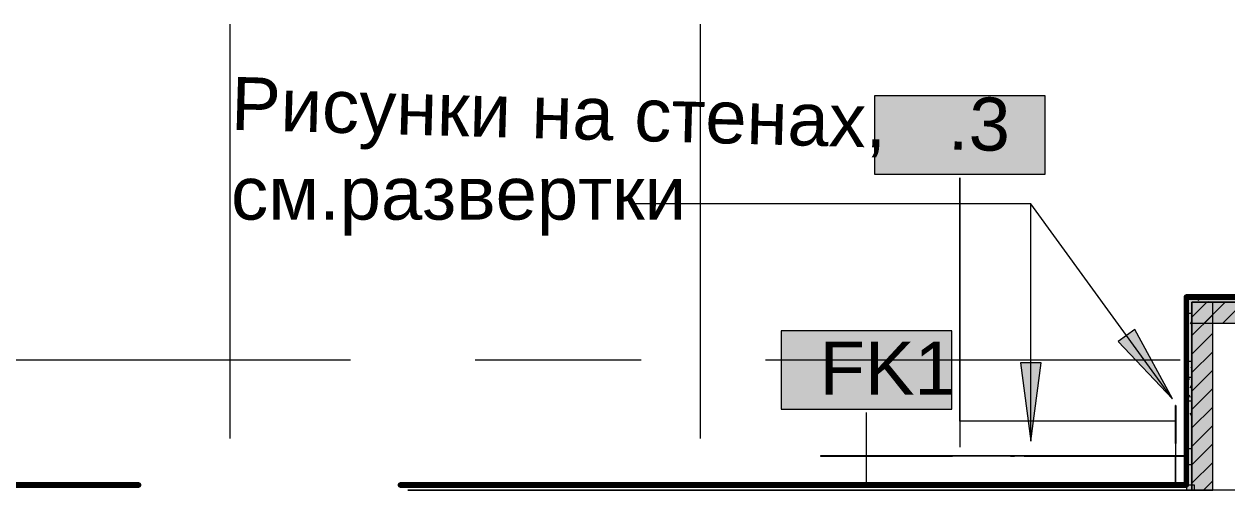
# Model space of a CAD drawing. Header units: millimetres. Extents: x -3817 to 677485, y -22715 to 103890.
# Drawn here: x 644147 to 648750, y 12496 to 14262 of the extents above; entities that cross this region are included whole.
import ezdxf

# ---------------------------------------------------------------- set-up
doc = ezdxf.new("R2010")
doc.units = ezdxf.units.MM
doc.layers.add('PDF _Геометрия', color=7, linetype='Continuous', true_color=0x1d1d1d)
doc.layers.add('PDF _Сплошная заливка', color=7, linetype='Continuous', true_color=0xffffff)
doc.layers.add('PDF _Текст', color=7, linetype='Continuous')
doc.styles.add('PDF GOST-Common', font='arial.ttf')

msp = doc.modelspace()

# ---------------------------------------------------------------- hatches: boundary and pattern name
at = {"layer": 'PDF _Сплошная заливка', "transparency": 33554559}
for points in [[(648595.5, 12475.9), (648615.5, 12475.9), (648615.5, 13215.9), (648595.5, 13215.9), (648595.5, 12495.9)], [(648615.5, 12475.9), (648695.5, 12475.9), (648695.5, 13195.9), (648615.5, 13195.9), (648615.5, 12712)]]:
    msp.add_hatch(color=256, dxfattribs=at).paths.add_polyline_path(points)
h = msp.add_hatch(color=256, dxfattribs=at)
h.paths.add_polyline_path([(650575.5, 13195.9), (650575.5, 13215.9), (649495.6, 13215.9), (649495.6, 13195.9)], flags=0)
h.paths.add_polyline_path([(648776.4, 13195.9), (648795.6, 13195.9), (648795.6, 13215.9), (648615.5, 13215.9), (648615.5, 13195.9)], flags=0)

# ---------------------------------------------------------------- linework, layer by layer
at = {"layer": 'PDF _Геометрия', "color": 253, "lineweight": 9, "true_color": 0xaaaaaa}
for points in [[(644935.5, 12674), (644935.5, 14261.5)], [(646735.5, 12674), (646735.5, 14261.5)], [(643808.9, 12975.9), (645396.4, 12975.9)], [(645872.7, 12975.9), (646507.7, 12975.9)], [(646983.9, 12975.9), (648571.4, 12975.9)]]:
    msp.add_lwpolyline(points, dxfattribs=at)
at = {"layer": 'PDF _Геометрия', "color": 7, "lineweight": 9}
for points in [[(648053.9, 13986.1), (647400.7, 13986.1), (647400.7, 13686.1), (648053.9, 13686.1)], [(648615.5, 13195.9), (648795.6, 13195.9)], [(647697.6, 13087), (647044.4, 13087), (647044.4, 12787), (647697.6, 12787)]]:
    msp.add_lwpolyline(points, close=True, dxfattribs=at)
for points in [[(648554, 12740.9), (647727.3, 12740.9), (647727.3, 13672.2), (647727.3, 12640.3)], [(647371, 12496.4), (647371, 12773.1)], [(648594.5, 12606.6), (648594.5, 12607.6)], [(648553.5, 12497.9), (648554.5, 12497.9)], [(648594.5, 12496.9), (648594.5, 12497.9)]]:
    msp.add_lwpolyline(points, dxfattribs=at)
at = {"layer": 'PDF _Геометрия', "color": 250, "lineweight": 9, "true_color": 0x3c3c3c}
for points in [[(648541.6, 12826), (647999.2, 13572.4), (647584.4, 13572.4), (646462.9, 13572.4)], [(647999.2, 12663.5), (647999.2, 13572.4), (647584.4, 13572.4)]]:
    msp.add_lwpolyline(points, dxfattribs=at)
at = {"layer": 'PDF _Геометрия', "color": 231, "lineweight": 70, "true_color": 0xff80c0}
for points in [[(648595.5, 12496.9), (645585.5, 12496.9), (645585.5, 12495.9), (648595.5, 12495.9), (648595.5, 13215.9), (648795.6, 13215.9), (648795.6, 13216.9), (648595.5, 13216.9), (648594.5, 13216.9), (648594.5, 12607.6)], [(648594.5, 12606.6), (648594.5, 12497.9)], [(648594.5, 12496.9), (648594.5, 12495.9)]]:
    msp.add_lwpolyline(points, dxfattribs=at)
at = {"layer": 'PDF _Геометрия', "color": 9, "lineweight": 9, "true_color": 0xc0c0c0}
for points in [[(649494.5, 13115.9), (649494.5, 12475.9), (646285.5, 12475.9), (645615.5, 12475.9), (648625.5, 12475.9), (648625.5, 12495.9), (648595.5, 12495.9), (648595.5, 12475.9), (648615.5, 12475.9), (648615.5, 13195.9), (648615.5, 13115.9), (648795.6, 13115.9), (648795.6, 13195.9), (648795.6, 13215.9), (648615.5, 13215.9), (648595.5, 13215.9), (648595.5, 12496.9)], [(648554.5, 12800.8), (648553.5, 12800.8)], [(648553.5, 12697.4), (648553.5, 12736.2), (648553.5, 12766.9), (648553.5, 12788.2), (648553.5, 12799.3), (648553.5, 12800.8), (648553.5, 12799.6), (648553.5, 12789.1), (648553.5, 12768.4), (648553.5, 12738.2), (648553.5, 12699.8), (648553.5, 12654.9), (648553.5, 12696.6), (648553.5, 12729.4), (648553.5, 12752.1), (648553.5, 12764)], [(648554.5, 12764), (648554.5, 12752.1), (648554.5, 12729.4), (648554.5, 12696.6), (648554.5, 12654.9), (648554.5, 12699.8), (648554.5, 12738.2), (648554.5, 12768.4), (648554.5, 12789.1), (648554.5, 12799.6), (648554.5, 12800.8), (648554.5, 12799.3), (648554.5, 12788.2), (648554.5, 12766.9), (648554.5, 12736.2), (648554.5, 12697.4)], [(648594.6, 12801.7), (648593.6, 12801.7)], [(648593.6, 12699.6), (648593.6, 12738), (648593.6, 12768.4), (648593.6, 12789.4), (648593.6, 12800.3), (648593.6, 12801.7), (648593.6, 12800.4), (648593.6, 12789.8), (648593.6, 12769), (648593.6, 12738.8), (648593.6, 12700.6), (648593.6, 12655.7), (648593.6, 12697.5), (648593.6, 12730.3), (648593.6, 12753), (648593.6, 12764.9)], [(648553.5, 12764.7), (648553.5, 12754.1), (648553.5, 12732.6), (648553.5, 12700.9), (648553.5, 12660.1), (648553.5, 12611.5), (648553.5, 12607.6), (648542.5, 12607.6), (648489.6, 12607.6), (648437.6, 12607.6), (648432.3, 12607.6), (648416.8, 12607.6), (648391.8, 12607.6), (648358.7, 12607.6), (648319.2, 12607.6), (648275.4, 12607.6), (648229.6, 12607.6), (648184.2, 12607.6), (648141.7, 12607.6), (648104.2, 12607.6), (648054, 12607.6), (647994.8, 12607.6), (647928.1, 12607.6), (647855.5, 12607.6), (647778.9, 12607.6), (647700.4, 12607.6)], [(648593.6, 12765.5), (648593.6, 12754.9), (648593.6, 12733.3), (648593.6, 12701.6), (648593.6, 12660.7), (648593.6, 12612.1), (648593.6, 12607.6), (648554.5, 12607.6), (648554.5, 12611.5), (648554.5, 12660.1), (648554.5, 12700.9), (648554.5, 12732.6), (648554.5, 12754.1), (648554.5, 12764.7)], [(648594.5, 12497.9), (648554.5, 12497.9), (648554.5, 12697.4), (648553.5, 12697.4), (648553.5, 12497.9), (648553.5, 12556.9), (648553.5, 12606.6), (648542.5, 12606.6), (648489.6, 12606.6), (648437.6, 12606.6), (648432.3, 12606.6), (648416.8, 12606.6), (648391.8, 12606.6), (648358.7, 12606.6), (648319.2, 12606.6), (648275.4, 12606.6), (648229.6, 12606.6), (648184.2, 12606.6), (648141.7, 12606.6), (648104.2, 12606.6), (648054, 12606.6), (647994.8, 12606.6), (647928.1, 12606.6), (647855.5, 12606.6), (647778.9, 12606.6), (647700.4, 12606.6)], [(647194, 12607.6), (647194, 12606.6)], [(647341.7, 12607.6), (647291, 12607.6), (647249.4, 12607.6), (647218.9, 12607.6), (647200.2, 12607.6), (647194, 12607.6), (647200.2, 12607.6), (647218.8, 12607.6), (647249.2, 12607.6), (647290.8, 12607.6), (647342.5, 12607.6), (647402.9, 12607.6), (647470.6, 12607.6), (647543.9, 12607.6), (647621, 12607.6), (647649.6, 12607.6), (647686.6, 12607.6), (647730.6, 12607.6), (647779.8, 12607.6), (647832.1, 12607.6), (647885.4, 12607.6), (647937.6, 12607.6), (647924.7, 12607.6), (647921.7, 12607.6), (647922, 12607.6), (647929.6, 12607.6), (647947.2, 12607.6), (647974.2, 12607.6)], [(647974.2, 12606.6), (647947.2, 12606.6), (647929.6, 12606.6), (647922, 12606.6), (647921.7, 12606.6), (647924.7, 12606.6), (647937.6, 12606.6), (647885.4, 12606.6), (647832.1, 12606.6), (647779.8, 12606.6), (647730.6, 12606.6), (647686.6, 12606.6), (647649.6, 12606.6), (647621, 12606.6), (647543.9, 12606.6), (647470.6, 12606.6), (647402.9, 12606.6), (647342.5, 12606.6), (647290.8, 12606.6), (647249.2, 12606.6), (647218.8, 12606.6), (647200.2, 12606.6), (647194, 12606.6), (647200.2, 12606.6), (647218.9, 12606.6), (647249.4, 12606.6), (647291, 12606.6), (647341.7, 12606.6)], [(647700.2, 12607.6), (647621.3, 12607.6), (647544.2, 12607.6), (647470.9, 12607.6), (647403.1, 12607.6), (647342.7, 12607.6)], [(647342.7, 12606.6), (647403.1, 12606.6), (647470.9, 12606.6), (647544.2, 12606.6), (647621.3, 12606.6), (647700.2, 12606.6)], [(647621, 12607.6), (647621, 12606.6)], [(647921.7, 12607.6), (647921.7, 12606.6)], [(647937.6, 12607.6), (647937.6, 12606.6)], [(648594.5, 12607.6), (647974.2, 12607.6), (647974.2, 12606.6), (648594.5, 12606.6)], [(648554.5, 12497.9), (648554.5, 12556.9), (648554.5, 12606.6), (648593.6, 12606.6), (648593.6, 12557.3), (648593.6, 12498.2)], [(647594.1, 12497.9), (647597.5, 12497.9), (647612.6, 12497.9), (647638.9, 12497.9), (647675.4, 12497.9), (647720.2, 12497.9), (647771.4, 12497.9), (647826.5, 12497.9), (647883.1, 12497.9), (647938.6, 12497.9), (647925.7, 12497.9), (647922.7, 12497.9), (647923, 12497.9), (647930.6, 12497.9), (647948.2, 12497.9), (647975.2, 12497.9)], [(647629.5, 12497.9), (647636.7, 12497.9), (647655.9, 12497.9), (647624.3, 12497.9), (647603.5, 12497.9), (647594.5, 12497.9)], [(647922.7, 12496.9), (647925.7, 12496.9), (647938.6, 12496.9), (647883.1, 12496.9), (647826.5, 12496.9), (647771.4, 12496.9), (647720.2, 12496.9), (647675.4, 12496.9), (647638.9, 12496.9), (647621.5, 12496.9)], [(648038.8, 12497.9), (647987.9, 12497.9), (647932.7, 12497.9), (647875.5, 12497.9), (647819.2, 12497.9), (647766.4, 12497.9), (647719.6, 12497.9), (647680.9, 12497.9), (647652.2, 12497.9), (647634.8, 12497.9), (647629.5, 12497.9)], [(647922.7, 12497.9), (647922.7, 12496.9)], [(647975.2, 12496.9), (647948.2, 12496.9), (647930.6, 12496.9), (647923, 12496.9)], [(647938.6, 12497.9), (647938.6, 12496.9)], [(648059, 12497.9), (648084.6, 12497.9), (648120.2, 12497.9), (648162.8, 12497.9), (648210, 12497.9), (648258.8, 12497.9), (648306.5, 12497.9), (648350.1, 12497.9), (648387, 12497.9), (648415.1, 12497.9), (648432.7, 12497.9), (648438.6, 12497.9), (648490.1, 12497.9), (648542.5, 12497.9), (648553.5, 12497.9), (647975.2, 12497.9), (647975.2, 12496.9), (648594.5, 12496.9)], [(648058.3, 12497.9), (648042.7, 12497.9), (648038.6, 12497.9)]]:
    msp.add_lwpolyline(points, dxfattribs=at)
at = {"layer": 'PDF _Геометрия', "lineweight": 9}
msp.add_lwpolyline([(648672.6, 13195.9), (648615.5, 13138.8)], close=True, dxfattribs=at)
at = {"layer": 'PDF _Геометрия', "color": 9, "lineweight": 9, "true_color": 0xc0c0c0}
for points in [[(648695.5, 12475.9), (648695.5, 13195.9), (648615.5, 13195.9), (648615.5, 12475.9)], [(648594.6, 12498.2), (648594.6, 12699.6), (648593.6, 12699.6), (648593.6, 12498.2)]]:
    msp.add_lwpolyline(points, close=True, dxfattribs=at)
at = {"layer": 'PDF _Геометрия', "color": 253, "lineweight": 9, "true_color": 0x9b9b9b}
for points in [[(648642.9, 13201.5), (648637.9, 13210.2)], [(648681.3, 13195.9), (648679.5, 13199)], [(648728.3, 13196.5), (648727.9, 13195.9)], [(648603.4, 13163), (648598.4, 13154.3)], [(648605.6, 13153.5), (648615.5, 13153.5)], [(648614.6, 13121.4), (648609.5, 13112.7)], [(648605.6, 12970.6), (648615.5, 12970.6)], [(648615.5, 12944.2), (648612.6, 12949.2)], [(648602.3, 12917.3), (648597.3, 12908.6)], [(648606.4, 12898.9), (648601.4, 12907.6)], [(648605.6, 12909.6), (648615.5, 12909.6)], [(648613.5, 12875.7), (648608.4, 12867)], [(648610.5, 12830.8), (648605.5, 12839.6)], [(648605.6, 12818.2), (648615.5, 12818.2)], [(648614.6, 12762.8), (648609.6, 12771.5)], [(648603.4, 12721.2), (648598.4, 12729.9)], [(648605.6, 12635.3), (648615.5, 12635.3)], [(648596.4, 12611.5), (648595.5, 12613.1)], [(648597.1, 12603.5), (648595.5, 12600.7)], [(648605.6, 12574.3), (648615.5, 12574.3)], [(648600.5, 12543.5), (648595.5, 12552.1)]]:
    msp.add_lwpolyline(points, dxfattribs=at)
at = {"layer": 'PDF _Геометрия', "lineweight": 9}
for points in [[(648663.3, 13115.9), (648743.3, 13195.9)], [(648734, 13115.9), (648795.6, 13177.5)], [(648615.5, 13068.1), (648695.5, 13148.1)], [(648615.5, 12997.4), (648695.5, 13077.4)], [(648615.5, 12926.6), (648695.5, 13006.6)], [(648615.5, 12855.9), (648695.5, 12935.9)], [(648615.5, 12785.2), (648695.5, 12865.2)], [(648615.5, 12714.5), (648695.5, 12794.5)], [(648615.5, 12643.8), (648695.5, 12723.8)], [(648615.5, 12573.1), (648695.5, 12653.1)], [(648615.5, 12502.4), (648695.5, 12582.4)], [(648659.7, 12475.9), (648695.5, 12511.7)]]:
    msp.add_lwpolyline(points, dxfattribs=at)
at = {"layer": 'PDF _Геометрия', "color": 250, "lineweight": 9, "true_color": 0x3c3c3c}
for points in [[(648541.6, 12826), (648397.2, 13091.9), (648333.3, 13045.5)], [(647999.2, 12663.5), (648038.7, 12963.5), (647959.7, 12963.5)]]:
    msp.add_lwpolyline(points, close=True, dxfattribs=at)
at = {"layer": 'PDF _Геометрия', "color": 231, "lineweight": 70, "true_color": 0xff80c0}
msp.add_lwpolyline([(643885.5, 12495.9), (644586.1, 12495.9), (644586.1, 12496.9), (643885.5, 12496.9)], close=True, dxfattribs=at)
at = {"layer": 'PDF _Геометрия', "color": 52, "lineweight": 40, "true_color": 0xe1dc04}
for points in [[(647194.5, 12497.9), (647194.5, 12496.9)], [(647341.7, 12497.9), (647291.5, 12497.9), (647249.9, 12497.9), (647219.4, 12497.9), (647200.7, 12497.9), (647194.5, 12497.9), (647200.7, 12497.9), (647219.3, 12497.9), (647249.7, 12497.9), (647291.3, 12497.9), (647343, 12497.9), (647403.4, 12497.9), (647471.1, 12497.9), (647544.4, 12497.9), (647621.5, 12497.9)], [(647341.7, 12496.9), (647291.3, 12496.9), (647249.7, 12496.9), (647219.3, 12496.9), (647200.7, 12496.9), (647194.5, 12496.9), (647200.7, 12496.9)], [(647594.4, 12497.9), (647603.2, 12497.9), (647621.5, 12497.9), (647621.5, 12496.9), (647544.4, 12496.9), (647471.1, 12496.9), (647403.4, 12496.9), (647343, 12496.9)], [(647700.4, 12497.9), (647621.8, 12497.9), (647544.7, 12497.9), (647471.4, 12497.9), (647403.6, 12497.9), (647343.2, 12497.9)], [(647595.4, 12497.9), (647606.2, 12497.9), (647626.5, 12497.9), (647655.4, 12497.9), (647636.2, 12497.9), (647629, 12497.9)], [(647629, 12497.9), (647634.3, 12497.9), (647651.7, 12497.9), (647680.4, 12497.9), (647719.1, 12497.9), (647765.9, 12497.9), (647818.7, 12497.9), (647875, 12497.9), (647932.2, 12497.9), (647987.4, 12497.9), (648038.3, 12497.9)], [(648038.1, 12497.9), (648041.3, 12497.9), (648053.8, 12497.9), (648075.3, 12497.9), (648104.7, 12497.9), (648054.5, 12497.9), (647995.3, 12497.9), (647928.6, 12497.9), (647856, 12497.9), (647779.4, 12497.9), (647700.7, 12497.9)], [(647948.2, 12496.9), (647938.6, 12496.9)]]:
    msp.add_lwpolyline(points, dxfattribs=at)
at = {"layer": 'PDF _Геометрия', "color": 231, "lineweight": 9, "true_color": 0xff80c0}
msp.add_lwpolyline([(648594.5, 12495.9), (648595.5, 12495.9), (648595.5, 12496.9)], dxfattribs=at)
at = {"layer": 'PDF _Сплошная заливка', "lineweight": 9, "transparency": 33554559}
for points in [[(648053.9, 13986.1), (647400.7, 13986.1), (648053.9, 13686.1), (647400.7, 13686.1)], [(647697.6, 13087), (647044.4, 13087), (647697.6, 12787), (647044.4, 12787)]]:
    msp.add_solid(points, dxfattribs=at)
at = {"layer": 'PDF _Сплошная заливка', "lineweight": 35, "transparency": 33554559}
msp.add_solid([(648615.5, 13115.9), (648795.6, 13115.9), (648615.5, 13195.9), (648795.6, 13195.9)], dxfattribs=at)
at = {"layer": 'PDF _Сплошная заливка', "color": 250, "lineweight": 9, "true_color": 0x3c3c3c, "transparency": 33554559}
for points in [[(648541.6, 12826), (648397.2, 13091.9), (648333.3, 13045.5)], [(647999.2, 12663.5), (648038.7, 12963.5), (647959.7, 12963.5)]]:
    msp.add_solid(points, dxfattribs=at)
at = {"layer": 'PDF _Сплошная заливка', "color": 254, "lineweight": 35, "true_color": 0xffb9dc, "transparency": 33554559}
msp.add_solid([(648595.5, 12495.9), (648595.5, 12496.9), (648059, 12495.9)], dxfattribs=at)

# ---------------------------------------------------------------- texts
at = {"layer": 'PDF _Текст', "color": 250, "true_color": 0x3c3c3c, "insert": (644938.9, 13927.3), "char_height": 203.2, "attachment_point": 4, "rotation": 358.4273, "style": 'PDF GOST-Common'}
msp.add_mtext('Рисунки на стенах,   .3', dxfattribs=at)
at = {"layer": 'PDF _Текст', "color": 250, "true_color": 0x3c3c3c, "insert": (644938.9, 13583.3), "char_height": 203.2, "attachment_point": 4, "style": 'PDF GOST-Common'}
msp.add_mtext('см.развертки', dxfattribs=at)
at = {"layer": 'PDF _Текст', "insert": (647191.5, 12943.6), "char_height": 203.2, "attachment_point": 4, "style": 'PDF GOST-Common'}
msp.add_mtext('FK1', dxfattribs=at)

doc.saveas('drawing.dxf')
